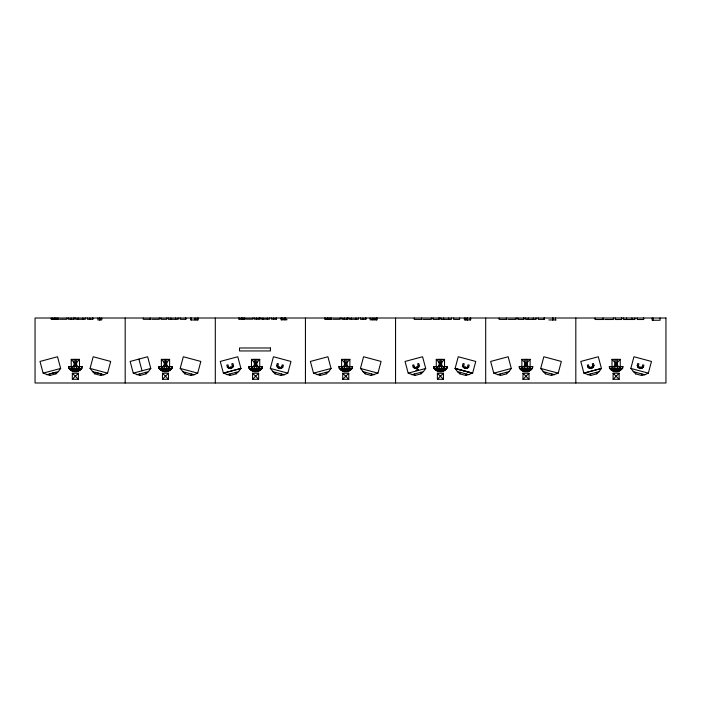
<?xml version="1.0" encoding="UTF-8"?>
<svg xmlns="http://www.w3.org/2000/svg" width="701" height="701" viewBox="0 0 701 701"><rect width="100%" height="100%" fill="white"/><g stroke="black" fill="none" stroke-linecap="round" stroke-linejoin="round"><path stroke-width="1.05" d="M72.843 370.925L72.86 369.278M162.965 370.925L162.991 369.278M253.096 370.925L253.122 369.278M343.245 369.278L343.227 371.206L342.798 370.216M437.897 370.925L437.915 369.278M523.481 370.925L523.507 369.278M613.612 370.925L613.638 369.278M72.895 370.487L73.228 371.381L73.333 369.523M163.386 371.101L163.456 369.523M253.157 370.487L253.49 371.381L253.587 369.523M343.288 370.487L343.621 371.381L343.718 369.523M438.309 371.101L438.388 369.523M523.542 370.487L523.875 371.381L523.971 369.523M614.032 371.101L614.102 369.523M416.447 370.365L418.111 369.856L417.297 370.338M81.973 366.553L81.596 368.428C78.424 372.397 72.282 372.397 69.11 368.428L68.742 366.553M172.095 366.553L171.727 368.428C168.555 372.397 162.413 372.397 159.241 368.428L158.864 366.553M262.227 366.553L261.85 368.428C258.678 372.397 252.544 372.397 249.372 368.428L248.995 366.553M352.358 366.553L351.981 368.428C348.809 372.397 342.675 372.397 339.503 368.428L339.126 366.553M447.028 366.553L446.651 368.428C443.479 372.397 437.336 372.397 434.164 368.428L433.796 366.553M532.611 366.553L532.243 368.428C529.071 372.397 522.928 372.397 519.756 368.428L519.38 366.553M622.742 366.553L622.365 368.428C619.193 372.397 613.06 372.397 609.888 368.428L609.511 366.553M622.558 366.553L622.155 368.428C619.246 373.063 612.77 372.538 609.642 368.428L609.23 366.553L623.023 366.553L622.611 368.428L617.415 371.784L617.415 359.359M81.842 368.428L82.254 366.553L68.461 366.553L68.873 368.428C72.177 372.774 78.53 372.774 81.842 368.428L68.873 368.428M171.964 368.428L172.385 366.553L158.584 366.553L159.004 368.428C162.308 372.774 168.661 372.774 171.964 368.428L159.004 368.428M262.095 368.428L262.507 366.553L248.715 366.553L249.127 368.428C252.439 372.774 258.792 372.774 262.095 368.428L249.127 368.428M352.226 368.428L352.638 366.553L338.846 366.553L339.258 368.428C342.561 372.774 348.914 372.774 352.226 368.428L339.258 368.428M446.896 368.428L447.308 366.553L433.507 366.553L433.928 368.428C437.231 372.774 443.584 372.774 446.896 368.428L433.928 368.428M532.48 368.428L532.891 366.553L519.099 366.553L519.511 368.428C522.823 372.774 529.176 372.774 532.48 368.428L519.511 368.428M90.061 368.428L93.189 356.748L110.705 361.444L107.577 373.125L104.02 374.737L100.83 375.464L94.731 373.835L90.061 368.428L107.568 373.151M94.731 373.835L95.126 372.354M95.362 372.415L95.862 372.354M95.941 372.573L96.598 372.748M101.067 373.948L96.782 372.599M100.83 375.464L101.224 373.992M180.192 368.428L183.32 356.748L200.836 361.444L197.708 373.125L194.142 374.737L190.961 375.464L184.862 373.835L180.192 368.428L197.7 373.151M184.862 373.835L185.257 372.354M190.961 375.464L191.355 373.992M270.314 368.428L273.443 356.748L290.968 361.444L287.839 373.125L284.273 374.737L281.083 375.464L274.994 373.835L270.314 368.428L287.831 373.151M276.702 365.484L277.237 363.495L278.402 363.81L277.438 367.412L279.164 368.533L281.232 368.428L282.827 367.131L283.362 365.133L282.196 364.827L281.232 368.428L277.438 367.412L276.702 365.484L277.868 365.799M274.994 373.835L275.388 372.354M279.164 368.533L279.55 367.114M281.083 375.464L281.478 373.992M365.125 373.835L360.445 368.428L363.574 356.748L381.09 361.444L377.962 373.125L371.215 375.464L365.125 373.835L365.519 372.354M371.215 375.464L371.609 373.992M455.115 368.428L458.244 356.748L475.76 361.444L472.632 373.125L465.885 375.464L459.786 373.835L457.394 371.609L455.115 368.428L472.632 373.125M459.786 373.835L460.18 372.354M462.546 365.484L463.081 363.495L464.246 363.81L463.282 367.412L465.008 368.533L467.068 368.428L468.671 367.131L469.206 365.142L468.04 364.827L467.068 368.428L463.282 367.412L462.546 365.484L463.712 365.799M465.008 368.533L465.394 367.114M465.885 375.464L466.279 373.992M545.378 373.835L540.708 368.428L543.836 356.748L561.352 361.444L558.224 373.125L551.468 375.464L545.378 373.835L545.772 372.354M551.468 375.464L551.871 373.992M630.83 368.428L633.958 356.748L651.483 361.444L648.346 373.125L644.789 374.737L641.599 375.464L635.509 373.835L630.83 368.428L648.346 373.151M637.218 365.484L637.752 363.495L638.918 363.81L637.954 367.412L639.68 368.533L641.739 368.428L643.343 367.131L643.877 365.133L642.712 364.827L641.739 368.428L637.954 367.412L637.218 365.484L638.383 365.799M635.509 373.835L635.903 372.354M639.68 368.533L640.066 367.114M641.599 375.464L641.993 373.992M77.811 370.487L77.478 371.381L77.382 369.523M258.073 370.487L257.731 371.381L257.635 369.523M442.866 370.487L442.533 371.381L442.436 369.523M528.458 370.487L528.125 371.381L528.019 369.523M233.477 365.484L232.741 367.412L231.006 368.533L228.947 368.428L227.343 367.131L226.809 365.142L227.983 364.827L228.947 368.428L232.741 367.412L231.777 363.81L232.942 363.495L233.477 365.484L232.303 365.799M419.321 365.484L418.585 367.412L416.85 368.533L414.79 368.428L413.187 367.131L412.652 365.133L413.827 364.827L414.79 368.428L418.585 367.412L417.612 363.81L418.786 363.495L419.321 365.484L418.147 365.799M593.992 365.484L593.256 367.412L591.521 368.533L589.462 368.428L587.859 367.131L587.324 365.142L588.498 364.827L589.462 368.428L593.256 367.412L592.284 363.81L593.458 363.495L593.992 365.484L592.818 365.799M77.846 369.278L77.872 371.206L78.302 370.216M167.977 369.278L168.003 371.206L168.433 370.216M258.108 369.278L258.134 371.206L258.555 370.216M348.231 369.278L348.257 371.206L348.686 370.216M442.901 369.278L442.927 371.206L443.356 370.216M528.493 369.278L528.519 371.206L528.94 370.216M618.615 369.278L618.641 371.206L619.071 370.216M58.376 371.609L60.654 368.428L57.517 356.748L40.001 361.444L43.129 373.125L49.885 375.464L55.975 373.835L58.376 371.609L46.695 374.737M148.498 371.609L150.776 368.428L147.648 356.748L130.132 361.444L133.26 373.125L140.007 375.464L146.106 373.835L148.498 371.609L136.826 374.737M238.629 371.609L240.907 368.428L237.779 356.748L220.263 361.444L223.391 373.125L230.138 375.464L236.237 373.835L238.629 371.609L226.949 374.737M328.76 371.609L331.038 368.428L327.91 356.748L310.385 361.444L313.513 373.125L320.269 375.464L326.359 373.835L328.76 371.609L317.08 374.737M423.43 371.609L425.7 368.428L422.572 356.748L405.055 361.444L408.184 373.125L414.931 375.464L421.029 373.835L423.43 371.609L411.75 374.737M509.014 371.609L511.292 368.428L508.164 356.748L490.647 361.444L493.776 373.125L500.523 375.464L506.621 373.835L509.014 371.609L497.333 374.737M599.145 371.609L601.423 368.428L598.295 356.748L580.778 361.444L583.907 373.125L590.654 375.464L596.744 373.835L599.145 371.609L587.464 374.737M417.778 370.005L417.051 370.549M417.025 370.408L417.384 369.97M417.419 370.33L417.034 370.584M79.485 359.359L71.23 368.428L74.069 369.909L76.637 369.909L79.485 368.428L71.23 359.359L79.485 359.359L79.485 370.452L76.637 371.784L76.637 359.359M169.607 359.359L161.361 368.428L164.2 369.909L166.768 369.909L169.607 368.428L161.361 359.359L169.607 359.359L169.607 370.452L166.768 371.784L166.768 359.359M259.738 359.359L251.484 368.428L254.332 369.909L256.899 369.909L259.738 368.428L251.484 359.359L259.738 359.359L259.738 370.452L256.899 371.784L256.899 359.359M349.869 359.359L341.615 368.428L344.454 369.909L347.021 369.909L349.869 368.428L341.615 359.359L349.869 359.359L349.869 370.452L347.021 371.784L347.021 359.359M444.53 359.359L436.285 368.428L439.124 369.909L441.691 369.909L444.53 368.428L436.285 359.359L444.53 359.359L444.53 370.452L441.691 371.784L441.691 359.359M530.122 359.359L521.868 368.428L524.716 369.909L527.283 369.909L530.122 368.428L521.868 359.359L530.122 359.359L530.122 370.452L527.283 371.784L527.283 359.359M620.254 359.359L611.999 368.428L614.838 369.909L617.415 369.909L620.254 368.428L611.999 359.359L620.254 359.359L620.254 370.452M79.485 370.426L81.386 368.428M169.607 370.426L171.517 368.428M259.738 370.426L261.639 368.428M349.869 370.426L351.771 368.428M444.53 370.426L446.441 368.428M530.122 370.426L532.024 368.428M72.334 379.285L78.381 373.239L72.334 373.239L72.334 379.285L78.381 379.285L78.381 373.239M162.466 379.285L168.503 373.239L162.466 373.239L162.466 379.285L168.503 379.285L168.503 373.239M252.588 379.285L258.634 373.239L252.588 373.239L252.588 379.285L258.634 379.285L258.634 373.239M342.719 379.285L348.765 373.239L342.719 373.239L342.719 379.285L348.765 379.285L348.765 373.239M437.389 379.285L443.435 373.239L437.389 373.239L437.389 379.285L443.435 379.285L443.435 373.239M522.972 379.285L529.018 373.239L522.972 373.239L522.972 379.285L529.018 379.285L529.018 373.239M613.103 379.285L619.149 373.239L613.103 373.239L613.103 379.285L619.149 379.285L619.149 373.239M43.129 373.125L60.698 368.446M54.222 372.95L52.987 373.055M133.26 373.125L150.82 368.446M227.343 367.131L228.517 366.816M228.149 367.78L233.109 366.448M240.907 368.428L223.391 373.125L240.951 368.446M313.513 373.125L331.082 368.446M413.187 367.131L414.361 366.816M413.993 367.78L418.953 366.448M417.113 370.189L418.129 369.786M416.911 370.531L416.087 370.391M408.192 373.151L425.752 368.446M493.784 373.151L511.336 368.446M587.859 367.131L589.033 366.816M588.665 367.78L593.624 366.448M417.165 369.865L418.103 369.839M58.358 319.288L51.208 319.288L51.208 318.009M59.524 319.288L66.937 319.288L66.937 318.009M245.087 319.165L238.612 319.165L238.612 318.009M246.139 319.165L252.851 319.165L252.851 318.009M331.757 319.279L324.677 319.279L324.677 318.009M332.896 319.279L340.239 319.279L340.239 318.009M150.592 319.314L143.284 319.314L143.284 318.009M151.775 319.314L159.346 319.314L159.346 318.009M422.028 319.402L414.247 319.402L414.247 318.009M423.29 319.402L431.36 319.402L431.36 318.009M506.867 319.393L499.121 319.393L499.121 318.009M508.12 319.393L516.155 319.393L516.155 318.009M603.421 319.507L595.079 319.507L595.079 318.009M604.77 319.507L613.419 319.507L613.419 318.009M287.147 319.752L281.005 319.752L281.005 318.009M548.83 319.936L556.112 319.936M609.642 368.428L622.611 368.428M642.177 366.816L643.343 367.131M637.586 366.448L642.545 367.78M633.108 371.609L644.789 374.737M540.655 368.446L558.215 373.151M542.977 371.609L554.657 374.737M467.506 366.816L468.671 367.131M462.914 366.448L467.874 367.78M457.56 369.112L470.126 372.485M455.072 368.595L472.623 373.3M457.394 371.609L469.065 374.737M360.402 368.446L377.953 373.151M362.724 371.609L374.404 374.737M281.662 366.816L282.827 367.131M277.07 366.448L282.03 367.78M272.593 371.609L284.273 374.737M182.47 371.609L194.142 374.737M92.339 371.609L104.02 374.737M416.92 370.461L417.945 369.891M610.098 368.428L611.999 370.426L614.838 371.784L614.838 359.359M519.967 368.428L521.868 370.426L524.716 371.784L524.716 359.359M434.375 368.428L436.285 370.426L439.124 371.784L439.124 359.359M339.31 366.553L339.713 368.428L341.615 370.426L344.454 371.784L344.454 359.359M249.582 368.428L251.484 370.426L254.332 371.784L254.332 359.359M159.057 366.553L159.451 368.428L161.361 370.426L164.2 371.784L164.2 359.359M69.329 368.428L71.23 370.426L74.069 371.784L74.069 359.359M613.103 373.239L619.149 379.285M522.972 373.239L529.018 379.285M437.389 373.239L443.435 379.285M342.719 373.239L348.765 379.285M252.588 373.239L258.634 379.285M162.466 373.239L168.503 379.285M72.334 373.239L78.381 379.285M613.182 370.216L613.594 371.188M523.051 370.216L523.463 371.188M437.459 370.216L437.871 371.188M252.667 370.216L253.079 371.188M162.536 370.216L162.947 371.188M72.413 370.216L72.816 371.188M437.95 370.487L438.283 371.381M596.349 372.354L596.744 373.835M591.145 367.114L591.521 368.533M590.26 373.992L590.654 375.464M506.227 372.354L506.621 373.835M500.128 373.992L500.523 375.464M420.635 372.354L421.029 373.835M416.473 367.114L416.85 368.533M416.709 370.584L416.245 370.356M414.536 373.992L414.931 375.464M325.965 372.354L326.359 373.835M319.875 373.992L320.269 375.464M235.834 372.354L236.237 373.835M230.629 367.114L231.006 368.533M229.744 373.992L230.138 375.464M145.712 372.354L146.106 373.835M138.912 359.087L142.049 370.803M139.613 373.992L140.007 375.464M55.581 372.354L55.975 373.835M52.794 373.107L51.252 373.519M51.068 373.563L50.647 373.677M49.491 373.992L49.885 375.464M618.247 371.39L618.151 369.523M347.862 371.39L347.766 369.523M167.6 371.39L167.513 369.523M660.079 318.009L660.079 320.252L652.14 320.252L652.14 318.009M653.087 318.009L653.087 320.252M643.684 318.009L643.684 319.507L637.244 319.507L637.244 318.009M643.492 318.009L643.492 319.507M634.878 318.009L634.878 319.507L623.583 319.507L623.583 318.009M631.934 318.009L631.934 319.507M626.528 318.009L626.528 319.507M621.717 318.009L621.717 319.507L615.285 319.507L615.285 318.009M621.533 318.009L621.533 319.507M616.126 359.359L616.126 366.553M616.126 368.428L616.126 371.784M611.999 359.359L611.999 370.452M602.965 318.009L602.965 319.507M575.819 318.009L575.819 382.991M555.481 318.009L555.481 319.936M552.923 318.009L552.923 319.936M552.703 318.009L552.703 319.936M544.248 318.009L544.248 319.393L538.272 319.393L538.272 318.009M544.072 318.009L544.072 319.393M536.072 318.009L536.072 319.393L525.592 319.393L525.592 318.009M533.347 318.009L533.347 319.393M528.317 318.009L528.317 319.393M525.995 359.359L525.995 366.553M525.995 368.428L525.995 371.784M523.857 318.009L523.857 319.393L517.881 319.393L517.881 318.009M523.682 318.009L523.682 319.393M521.868 359.359L521.868 370.452M506.446 318.009L506.446 319.393M485.697 318.009L485.697 382.991M470.678 318.009L470.678 319.936L464.377 319.936L464.377 318.009M470.213 318.009L470.213 319.936M467.541 318.009L467.541 319.936M467.146 318.009L467.146 319.936M465.753 318.009L465.753 319.936M459.611 318.009L459.611 319.402L453.6 319.402L453.6 318.009M451.391 318.009L451.391 319.402L440.85 319.402L440.85 318.009M448.649 318.009L448.649 319.402M443.593 318.009L443.593 319.402M440.412 359.359L440.412 366.553M440.412 368.428L440.412 371.784M439.115 318.009L439.115 319.402L433.104 319.402L433.104 318.009M438.931 318.009L438.931 319.402M436.285 359.359L436.285 370.452M421.608 318.009L421.608 319.402M395.566 318.009L395.566 382.991M377.164 318.009L377.164 319.831L370.137 319.831L370.137 318.009M376.428 318.009L376.428 319.831M376.095 318.009L376.095 319.831M374.045 318.009L374.045 319.831M372.196 318.009L372.196 319.831M365.913 318.009L365.913 319.279L360.454 319.279L360.454 318.009M365.756 318.009L365.756 319.279M362.952 318.009L362.952 319.279M358.448 318.009L358.448 319.279L348.861 319.279L348.861 318.009M355.95 318.009L355.95 319.279M351.359 318.009L351.359 319.279M347.284 318.009L347.284 319.279L341.816 319.279L341.816 318.009M347.118 318.009L347.118 319.279M345.742 359.359L345.742 366.553M345.742 368.428L345.742 371.784M344.314 318.009L344.314 319.279M341.615 359.359L341.615 370.452M331.363 318.009L331.363 319.279M330.364 318.009L330.364 319.279M329.067 318.009L329.058 319.279M327.726 318.009L327.761 319.279M327.639 318.009L327.639 319.279M325.746 318.009L325.746 319.279M305.434 318.009L305.434 382.991M285.736 318.009L285.736 319.752M284.878 318.009L284.895 319.752M284.501 318.009L284.501 319.752M282.836 318.009L282.836 319.752M281.697 318.009L281.697 319.752M281.592 318.009L281.592 319.752M276.352 318.009L276.352 319.165L271.348 319.165L271.348 318.009M276.203 318.009L276.203 319.165M273.635 318.009L273.635 319.165M269.508 318.009L269.508 319.165L260.746 319.165L260.746 318.009M267.23 318.009L267.23 319.165M263.033 318.009L263.033 319.165M259.3 318.009L259.3 319.165L254.297 319.165L254.297 318.009M259.151 318.009L259.151 319.165M256.584 318.009L256.584 319.165M255.611 359.359L255.611 366.553M255.611 368.428L255.611 371.784M251.484 359.359L251.484 370.452M244.737 318.009L244.737 319.165M243.825 318.009L243.825 319.165M242.634 318.009L242.625 319.165M241.407 318.009L241.433 319.165M241.328 318.009L241.328 319.165M239.593 318.009L239.593 319.165M215.303 318.009L215.303 382.991M198.217 318.009L198.217 319.971L190.672 319.971L190.672 318.009M197.174 318.009L197.174 319.971M195.08 318.009L195.08 319.971M191.364 318.009L191.364 319.971M185.861 318.009L185.861 319.314L180.227 319.314L180.227 318.009M185.695 318.009L185.695 319.314M178.15 318.009L178.15 319.314L168.258 319.314L168.258 318.009M175.574 318.009L175.574 319.314M170.834 318.009L170.834 319.314M166.619 318.009L166.619 319.314L160.985 319.314L160.985 318.009M165.48 359.359L165.48 366.553M165.48 368.428L165.48 371.784M161.361 359.359L161.361 370.452M150.189 318.009L150.189 319.314M125.181 318.009L125.181 382.991M101.776 318.009L101.776 319.928L97.886 319.928L97.886 318.009M99.998 318.009L99.998 319.928M99.586 318.009L99.586 319.928M92.891 318.009L92.891 319.288L87.371 319.288L87.371 318.009M92.725 318.009L92.725 319.288M89.894 318.009L89.894 319.288M85.338 318.009L85.338 319.288L75.655 319.288L75.655 318.009M82.814 318.009L82.814 319.288M78.179 318.009L78.179 319.288M75.358 359.359L75.358 366.553M75.358 368.428L75.358 371.784M74.061 318.009L74.061 319.288L68.54 319.288L68.54 318.009M73.894 318.009L73.894 319.288M71.23 359.359L71.23 370.452M71.055 318.009L71.055 319.288M57.973 318.009L57.973 319.288M56.965 318.009L56.965 319.288M55.651 318.009L55.642 319.288M54.328 318.009L54.301 319.288M54.205 318.009L54.205 319.288M52.286 318.009L52.286 319.288M601.423 368.428L583.907 373.125L601.467 368.446M665.95 318.009L35.05 318.009L35.05 382.991L665.95 382.991L665.95 318.009M270.437 347.985L239.523 347.985L239.523 350.947L270.437 350.947L270.437 347.985"/></g></svg>
